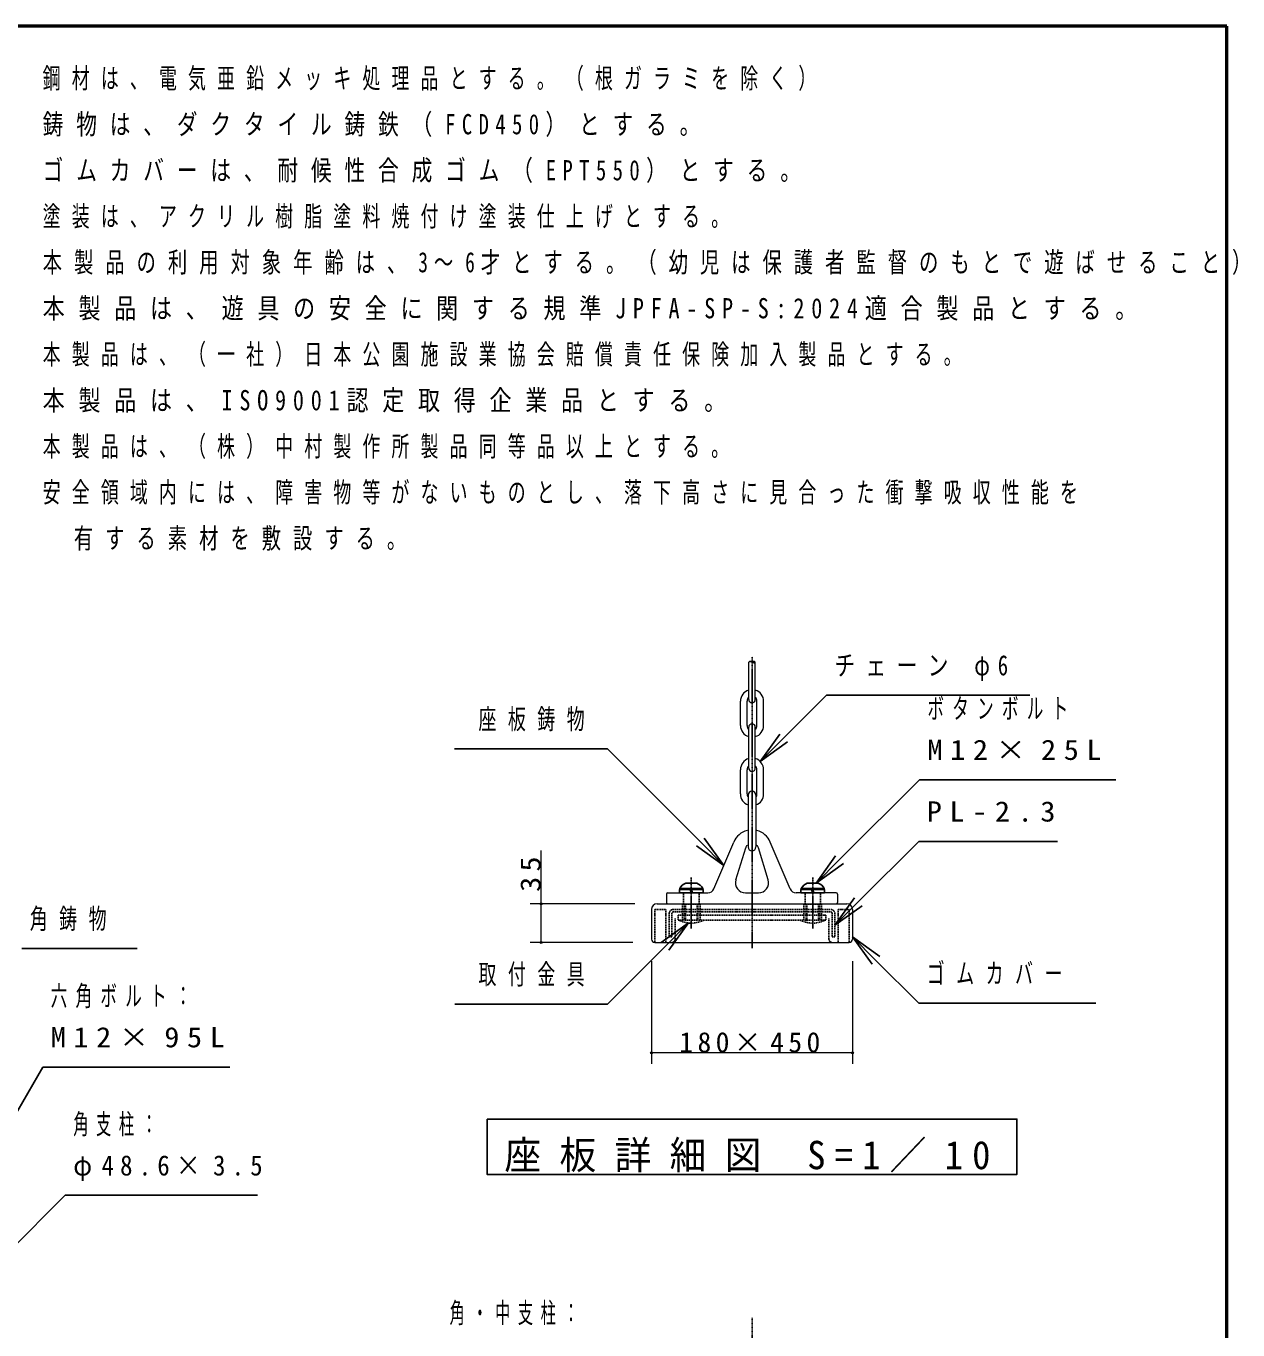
# Model space of a CAD drawing. Units: millimetres, scale not verified, with parts at other scales. Extents: x -35408 to 50, y -49934 to 13350.
# Drawn here: x -5437 to 50, y 7445 to 13350 of the extents above; entities that cross this region are included whole.
import ezdxf

# ---------------------------------------------------------------- set-up
doc = ezdxf.new("R2010")
doc.units = ezdxf.units.MM
doc.linetypes.add('USER2', pattern=[6, 3, -1, 1, -1])
doc.linetypes.add('USER4', pattern=[8, 5, -3])
for name, color, linetype, lineweight in [('A3図枠', 7, 'Continuous', 25), ('線', 2, 'Continuous', 25), ('補助', 2, 'Continuous', 25)]:
    doc.layers.add(name, color=color, linetype=linetype, lineweight=lineweight)
doc.styles.add('ＭＳ ゴシック', font='')
doc.styles.get('ＭＳ ゴシック').set_extended_font_data('MS Gothic')

# ---------------------------------------------------------------- blocks, each defined once
blk = doc.blocks.new('dimension_origin')
at = {"color": 0, "linetype": 'Continuous', "lineweight": -2}
blk.add_circle((0, 0), 1.25, dxfattribs=at)

msp = doc.modelspace()

# ---------------------------------------------------------------- linework, layer by layer
at = {"layer": 'A3図枠', "lineweight": 50}
for p, q in [((0, 13350), (-19250, 13350)), ((0, 0), (0, 13350))]:
    msp.add_line(p, q, dxfattribs=at)
at = {"layer": '線', "color": 7, "lineweight": 13}
for p, q in [((-2165, 10300), (-2165, 10470)), ((-2135, 10300), (-2135, 10470)), ((-2202.5, 10182.5), (-2202.5, 10292.5)), ((-2172.5, 10182.5), (-2172.5, 10292.5)), ((-2127.5, 10182.5), (-2127.5, 10292.5)), ((-2097.5, 10182.5), (-2097.5, 10292.5)), ((-2165, 9990), (-2165, 10175)), ((-2135, 9990), (-2135, 10175)), ((-2202.5, 9872.5), (-2202.5, 9982.5)), ((-2172.5, 9872.5), (-2172.5, 9982.5)), ((-2127.5, 9872.5), (-2127.5, 9982.5)), ((-2097.5, 9872.5), (-2097.5, 9982.5)), ((-2167.5, 9867.5), (-2167.5, 9632.5)), ((-2132.5, 9867.5), (-2132.5, 9632.5)), ((-2322.261, 9443.334), (-2232.916, 9654.999)), ((-2222.782, 9483.031), (-2178.715, 9628.688)), ((-2077.218, 9483.031), (-2121.285, 9628.688)), ((-1977.739, 9443.334), (-2067.084, 9654.999)), ((-2537.5, 9419), (-2537.5, 9381)), ((-2531.5, 9425), (-2349.9, 9425)), ((-2179.711, 9425), (-2120.289, 9425)), ((-1768.5, 9425), (-1950.1, 9425)), ((-1762.5, 9419), (-1762.5, 9381)), ((-2605, 9350), (-2605, 9215)), ((-2580, 9375), (-1720, 9375)), ((-2531.5, 9375), (-1768.5, 9375)), ((-1695, 9350), (-1695, 9215)), ((-2590, 9200), (-1710, 9200))]:
    msp.add_line(p, q, dxfattribs=at)
at = {"layer": '線', "color": 20, "linetype": 'USER2'}
for p, q in [((-2150, 9175), (-2150, 10495)), ((-2425, 9494), (-2425, 9262.83)), ((-1875, 9494), (-1875, 9262.83)), ((-2150, 7500), (-2150, 6300))]:
    msp.add_line(p, q, dxfattribs=at)
at = {"layer": '線'}
for p, q in [((-2450, 9469), (-2400, 9469)), ((-1900, 9469), (-1850, 9469)), ((-2478.75, 9440), (-2371.25, 9440)), ((-2478.75, 9440), (-2478.75, 9425)), ((-2478.75, 9425), (-2371.25, 9425)), ((-2477.5, 9445), (-2477.5, 9440)), ((-2477.5, 9445), (-2372.5, 9445)), ((-2477.5, 9440), (-2372.5, 9440)), ((-2425.837, 9425), (-2429.857, 9440)), ((-2420.143, 9425), (-2424.163, 9440)), ((-2372.5, 9445), (-2372.5, 9440)), ((-2371.25, 9440), (-2371.25, 9425)), ((-1928.75, 9440), (-1821.25, 9440)), ((-1928.75, 9440), (-1928.75, 9425)), ((-1928.75, 9425), (-1821.25, 9425)), ((-1927.5, 9445), (-1927.5, 9440)), ((-1927.5, 9445), (-1822.5, 9445)), ((-1927.5, 9440), (-1822.5, 9440)), ((-1875.837, 9425), (-1879.857, 9440)), ((-1870.143, 9425), (-1874.163, 9440)), ((-1822.5, 9445), (-1822.5, 9440)), ((-1821.25, 9440), (-1821.25, 9425))]:
    msp.add_line(p, q, dxfattribs=at)
at = {"layer": '線', "color": 4, "linetype": 'USER4'}
for p, q in [((-2460, 9375), (-2460, 9425)), ((-2390, 9375), (-2390, 9425)), ((-1910, 9375), (-1910, 9425)), ((-1840, 9375), (-1840, 9425)), ((-2590, 9350), (-2540, 9350)), ((-2590, 9350), (-2590, 9200)), ((-2540, 9350), (-2540, 9200)), ((-2525, 9331), (-2525, 9225)), ((-2513.5, 9331), (-2513.5, 9225)), ((-2506, 9350), (-1794, 9350)), ((-2506, 9338.5), (-1794, 9338.5)), ((-2465, 9373.5), (-2465, 9323.5)), ((-2465, 9373.5), (-2385, 9373.5)), ((-2455, 9373.5), (-2455, 9301)), ((-2451.615, 9373.5), (-2451.615, 9301)), ((-2398.385, 9373.5), (-2398.385, 9301)), ((-2395, 9373.5), (-2395, 9301)), ((-2385, 9373.5), (-2385, 9323.5)), ((-1835, 9373.5), (-1915, 9373.5)), ((-1915, 9373.5), (-1915, 9323.5)), ((-1905, 9373.5), (-1905, 9301)), ((-1901.615, 9373.5), (-1901.615, 9301)), ((-1848.385, 9373.5), (-1848.385, 9301)), ((-1845, 9373.5), (-1845, 9301)), ((-1835, 9373.5), (-1835, 9323.5)), ((-1786.5, 9331), (-1786.5, 9225)), ((-1775, 9331), (-1775, 9225)), ((-1760, 9350), (-1710, 9350)), ((-1760, 9350), (-1760, 9200)), ((-1710, 9350), (-1710, 9200)), ((-2498.5, 9308.5), (-2498.5, 9215)), ((-2485, 9323.5), (-1815, 9323.5)), ((-2485, 9323.5), (-2485, 9301)), ((-2485, 9301), (-1815, 9301)), ((-2465, 9323.5), (-2465, 9301)), ((-2385, 9323.5), (-2385, 9301)), ((-1915, 9323.5), (-1915, 9301)), ((-1835, 9323.5), (-1835, 9301)), ((-1815, 9323.5), (-1815, 9301)), ((-1801.5, 9308.5), (-1801.5, 9215)), ((-2525, 9225), (-2513.5, 9225)), ((-1786.5, 9225), (-1775, 9225))]:
    msp.add_line(p, q, dxfattribs=at)
at = {"layer": '線'}
for centre, radius, start, end in [((-2157.5, 10462.125), 10.875, 46.39718, 133.60282), ((-2142.5, 10462.125), 10.875, 46.39718, 133.60282), ((-2142.5, 10477.875), 10.875, 226.39718, 313.60282), ((-2425, 9412.599), 61.693, 113.90552, 148.31866), ((-2425, 9412.599), 61.693, 31.68134, 66.09448), ((-1875, 9412.599), 61.693, 113.90552, 148.31866), ((-1875, 9412.599), 61.693, 31.68134, 66.09448)]:
    msp.add_arc(centre, radius, start, end, dxfattribs=at)
at = {"layer": '線', "color": 7, "lineweight": 13}
for centre, radius, start, end in [((-2150, 10292.5), 52.5, 106.60155, 180), ((-2150, 10292.5), 52.5, 0, 73.39845), ((-2150, 10292.5), 22.5, 131.81031, 180), ((-2150, 10300), 15, 180, 0), ((-2150, 10292.5), 22.5, 0, 48.18969), ((-2150, 10182.5), 52.5, 180, 253.39845), ((-2150, 10182.5), 22.5, 180, 228.18969), ((-2150, 10175), 15, 0, 180), ((-2150, 10182.5), 52.5, 286.60155, 0), ((-2150, 10182.5), 22.5, 311.81031, 0), ((-2150, 9982.5), 52.5, 106.60155, 180), ((-2150, 9982.5), 22.5, 131.81031, 180), ((-2150, 9990), 15, 180, 0), ((-2150, 9982.5), 52.5, 0, 73.39845), ((-2150, 9982.5), 22.5, 0, 48.18969), ((-2150, 9872.5), 52.5, 180, 250.52878), ((-2150, 9872.5), 22.5, 180, 218.94244), ((-2150, 9867.5), 17.5, 0, 180), ((-2150, 9872.5), 52.5, 289.47122, 0), ((-2150, 9872.5), 22.5, 321.05756, 0), ((-2150, 9620), 90, 104.47751, 157.1151), ((-2150, 9620), 90, 22.8849, 75.52249), ((-2150, 9620), 30, 138.59038, 163.16699), ((-2150, 9632.5), 17.5, 180, 0), ((-2150, 9620), 30, 16.83301, 41.40962), ((-2179.711, 9470), 45, 163.16699, 270), ((-2120.289, 9470), 45, 270, 16.83301), ((-2531.5, 9419), 6, 90, 180), ((-2349.9, 9455), 30, 270, 337.1151), ((-1950.1, 9455), 30, 202.8849, 270), ((-1768.5, 9419), 6, 0, 90), ((-2580, 9350), 25, 90, 180), ((-2531.5, 9381), 6, 180, 270), ((-1768.5, 9381), 6, 270, 0), ((-1720, 9350), 25, 0, 90), ((-2590, 9215), 15, 180, 270), ((-1710, 9215), 15, 270, 0)]:
    msp.add_arc(centre, radius, start, end, dxfattribs=at)
at = {"layer": '線', "color": 4, "linetype": 'USER4'}
for centre, radius, start, end in [((-2506, 9331), 19, 90, 180), ((-2506, 9331), 7.5, 90, 180), ((-1794, 9331), 19, 0, 90), ((-1794, 9331), 7.5, 0, 90), ((-2425, 9414.54), 126.71, 243.64531, 296.35469), ((-1875, 9414.54), 126.71, 243.64531, 296.35469), ((-2513.5, 9215), 15, 270, 0), ((-1786.5, 9215), 15, 180, 270)]:
    msp.add_arc(centre, radius, start, end, dxfattribs=at)
at = {"layer": '補助'}
for p, q in [((-2006.811, 10125.689), (-1812.5, 10320)), ((-1812.5, 10320), (-1762.5, 10320)), ((-1762.5, 10320), (-891.656, 10320)), ((-2024.489, 10143.367), (-2112.877, 10019.623)), ((-2112.877, 10019.623), (-2006.811, 10125.689)), ((-1989.133, 10108.011), (-2112.877, 10019.623)), ((-2855, 10076.578), (-3496.648, 10076.578)), ((-2805, 10076.578), (-2855, 10076.578)), ((-2383.655, 9655.232), (-2805, 10076.578)), ((-1753.934, 9575.066), (-1391.848, 9937.152)), ((-1391.848, 9937.152), (-1341.848, 9937.152)), ((-1341.848, 9937.152), (-502.024, 9937.152)), ((-2401.332, 9637.555), (-2277.589, 9549.166)), ((-2277.589, 9549.166), (-2383.655, 9655.232)), ((-2365.977, 9672.91), (-2277.589, 9549.166)), ((-1668.934, 9384.066), (-1395, 9658)), ((-1395, 9658), (-1345, 9658)), ((-1345, 9658), (-766.786, 9658)), ((-1771.612, 9592.744), (-1860, 9469)), ((-1860, 9469), (-1753.934, 9575.066)), ((-1736.256, 9557.388), (-1860, 9469)), ((-1686.612, 9401.744), (-1775, 9278)), ((-1775, 9278), (-1668.934, 9384.066)), ((-1651.256, 9366.388), (-1775, 9278)), ((-2561.694, 9200.025), (-2438.012, 9288.5)), ((-2438.012, 9288.5), (-2544.004, 9182.36)), ((-2526.314, 9164.695), (-2438.012, 9288.5)), ((-1606.612, 9101.256), (-1695, 9225)), ((-1571.256, 9136.612), (-1695, 9225)), ((-1695, 9225), (-1588.934, 9118.934)), ((-5456.884, 9172.669), (-5406.884, 9172.669)), ((-5406.884, 9172.669), (-4933.986, 9172.669)), ((-2544.004, 9182.36), (-2805, 8921)), ((-1588.934, 9118.934), (-1395, 8925)), ((-2855, 8921), (-3495.369, 8921)), ((-2805, 8921), (-2855, 8921)), ((-1395, 8925), (-1345, 8925)), ((-1345, 8925), (-593.413, 8925)), ((-5520.537, 8361.281), (-5362.178, 8635.566)), ((-5362.178, 8635.566), (-5312.178, 8635.566)), ((-5312.178, 8635.566), (-4514.528, 8635.566)), ((-5518.483, 7796.53), (-5259.84, 8055.173)), ((-5259.84, 8055.173), (-5209.84, 8055.173)), ((-5209.84, 8055.173), (-4390.066, 8055.173))]:
    msp.add_line(p, q, dxfattribs=at)
at = {"layer": '補助', "lineweight": 13}
for p, q in [((-3105, 9200), (-3105, 9616.19)), ((-2680, 9375), (-3155, 9375)), ((-2690, 9200), (-3155, 9200)), ((-2605, 9115), (-2605, 8650)), ((-1695, 9115), (-1695, 8650)), ((-1695, 8700), (-2605, 8700))]:
    msp.add_line(p, q, dxfattribs=at)
at = {"layer": '補助'}
msp.add_lwpolyline([(-3350, 8400), (-3350, 8150), (-950, 8150), (-950, 8400)], close=True, dxfattribs=at)

# ---------------------------------------------------------------- block references
at = {"layer": '補助', "lineweight": 13, "xscale": 3.33, "yscale": 3.33}
for p, rotation in [((-3105, 9375), 270), ((-3105, 9200), 90), ((-1695, 8700), 180)]:
    msp.add_blockref('dimension_origin', p, dxfattribs=dict(at, rotation=rotation))
msp.add_blockref('dimension_origin', (-2605, 8700), dxfattribs=at)

# ---------------------------------------------------------------- texts
at = {"layer": '補助', "style": 'ＭＳ ゴシック'}
for s, insert, char_height, attachment_point in [('\\T1.62;\\W0.65;鋼材は、電気亜鉛メッキ処理品とする。（根ガラミを除く）', (-5362.239, 13159.844), 91.64, 1), ('\\T1.62;\\W0.75;鋳物は、ダクタイル鋳鉄（FCD450）とする。', (-5362.239, 12951.51), 91.64, 1), ('\\T1.62;\\W0.75;ゴムカバーは、耐候性合成ゴム（EPT550）とする。', (-5362.239, 12743.177), 91.64, 1), ('\\T1.62;\\W0.65;塗装は、アクリル樹脂塗料焼付け塗装仕上げとする。', (-5362.239, 12534.844), 91.64, 1), ('\\T1.62;\\W0.7;本製品の利用対象年齢は、3～6才とする。（幼児は保護者監督のもとで遊ばせること）', (-5362.239, 12326.51), 91.64, 1), ('\\T1.62;\\W0.8;本製品は、遊具の安全に関する規準JPFA-SP-S:2024適合製品とする。', (-5362.239, 12118.177), 91.64, 1), ('\\T1.62;\\W0.65;本製品は、（一社）日本公園施設業協会賠償責任保険加入製品とする。', (-5362.239, 11909.844), 91.64, 1), ('\\T1.62;\\W0.8;本製品は、ISO9001認定取得企業品とする。', (-5362.239, 11701.511), 91.64, 1), ('\\T1.62;\\W0.65;本製品は、（株）中村製作所製品同等品以上とする。', (-5362.239, 11493.177), 91.64, 1), ('\\T1.62;\\W0.65;安全領域内には、障害物等がないものとし、落下高さに見合った衝撃吸収性能を', (-5362.239, 11284.844), 91.64, 1), ('\\T1.62;\\W0.7;\\~\\~有する素材を敷設する。', (-5362.239, 11076.511), 91.64, 1), ('\\T1.5;\\W0.75;チェーン\\~φ6', (-1776.25, 10501.25), 91.64, 1), ('\\T1.5;\\W0.6;ボタンボルト', (-1355.598, 10305.902), 91.64, 1), ('\\T1.64;\\W0.65;座板鋳物', (-3388.75, 10257.828), 91.64, 1), ('\\T1.5;\\W1.1;M12×25L', (-1355.598, 10118.402), 91.64, 1), ('\\T1.5;\\W1.1;PL-2.3', (-1358.75, 9839.25), 91.64, 1), ('\\T1.64;\\W0.65;角鋳物', (-5420.634, 9353.919), 91.64, 1), ('\\T1.64;\\W0.65;取付金具', (-3388.75, 9102.25), 91.64, 1), ('\\T1.64;\\W0.65;ゴムカバー', (-1358.75, 9106.25), 91.64, 1), ('\\T1.5;\\W0.6;六角ボルト：', (-5325.928, 9004.316), 91.64, 1), ('\\T1.5;\\W1.1;M12×95L', (-5325.928, 8816.816), 91.64, 1), ('\\T1.32;180×450', (-2150, 8701), 91.64, 8), ('\\T1.5;\\W0.55;角支柱：', (-5223.59, 8423.923), 91.64, 1), ('\\T1.5;\\W0.95;座板詳細図\\~S=1／10', (-2150, 8158.333), 128.3, 8), ('\\T1.5;\\W0.9;φ48.6×3.5', (-5223.59, 8236.423), 91.64, 1), ('\\T1.5;\\W0.55;角・中支柱：', (-3519.536, 7568.75), 91.64, 1)]:
    msp.add_mtext(s, dxfattribs=dict(at, insert=insert, char_height=char_height, attachment_point=attachment_point))
at = {"layer": '補助', "insert": (-3106, 9520.952), "char_height": 91.64, "attachment_point": 8, "rotation": 90, "style": 'ＭＳ ゴシック'}
msp.add_mtext('\\T1.34;\\W1.1;35', dxfattribs=at)

doc.saveas('drawing.dxf')
